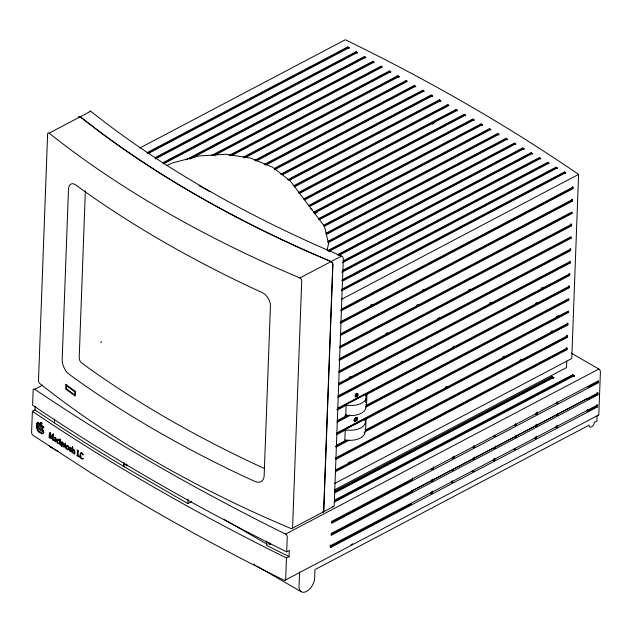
<?xml version="1.0" encoding="UTF-8"?>
<svg xmlns="http://www.w3.org/2000/svg" width="632" height="632" viewBox="0 0 632 632"><rect width="100%" height="100%" fill="white"/><g stroke="black" fill="none" stroke-linecap="round" stroke-linejoin="round"><path stroke-width="0.95" d="M35.108 406.416L34.981 409.923L32.382 411.29L31.6 432.375A2.323 1.296 65.8 0 0 33.046 435.322L91.087 472.997A2195.647 1211.141 2.1 0 0 262.88 569.63L283.839 580.121A2.323 1.493 58.3 0 0 285.696 579.078L286.47 557.993L289.077 556.618L289.298 550.48L286.699 551.855A2195.339 1210.975 2.1 0 1 32.603 405.159L33.156 390.221A2.323 1.296 65.8 0 1 34.744 389.296L42.605 385.157M124.014 463.051L123.888 466.558L115 461.226A2195.647 1211.141 2.1 0 1 54.518 422.958L54.368 419.261M85.352 190.817L79.19 358.083A4.069 2.141 67.9 0 0 81.236 362.578L88.472 367.927A1087.53 599.894 2.1 0 0 255.849 464.559L264.516 468.51M123.722 466.463L123.856 462.956M123.888 466.558L187.87 503.562L188.036 499.177M266.83 541.032L266.665 545.416L289.077 556.618M286.699 551.855L287.252 536.916A2.323 1.493 58.3 0 0 285.561 534.103L264.587 523.612A2195.647 1211.141 2.1 0 1 52.772 401.32L34.744 389.296M299.584 571.841L299.047 586.346A11.044 6.375 -60 0 0 306.512 591.441A11.044 6.375 -60 0 0 314.657 578.122L314.965 569.606L589.103 425.154A3.681 2.125 -60 0 0 591.591 426.853A3.681 2.125 -60 0 0 594.309 422.413L596.908 421.038L597.098 415.911M328.316 243.36L328.348 242.593L515.72 143.859L515.696 144.625M347.774 47.677L347.805 46.91L349.101 47.661L349.077 48.435L347.774 47.677L147.13 153.402M330.726 547.47L330.797 545.534L597.651 404.922L597.58 406.858L330.726 547.47L329.904 546.996L411.574 503.965L410.753 503.491M155.267 158.316L356.108 52.488L356.132 51.721L357.435 52.472L155.433 158.916M344.235 429.539L345.206 430.108L344.803 440.954L336.137 445.521M337.053 420.754L345.72 416.188L346.123 405.333L345.151 404.772L348.619 402.947M365.738 58.049L365.762 57.283L364.467 56.532L364.435 57.299L163.309 163.277M354.023 420.454L354.355 420.09L353.865 420.367M355.634 417.641L355.966 417.649M355.658 421.568L355.674 421.007L355.492 421.481M357.278 418.747L357.285 418.55M189.41 158.727L372.769 62.11L372.793 61.344L374.097 62.094L190.082 159.059M364.964 420.549L365.035 418.574L366.015 419.142L568.373 312.508L568.437 310.976L336.659 433.11M365.628 402.687L365.77 398.737M365.849 396.77L365.952 393.807L366.931 394.368L569.298 287.742L569.353 286.209L568.697 285.83L568.642 287.363L336.801 409.528M364.964 429.618L365.612 429.989L366.015 419.142M365.557 404.654L366.528 405.223L366.931 394.368M214.888 155.188L382.431 66.905L381.128 66.155L381.096 66.921L213.837 155.053M389.43 71.732L389.454 70.958L390.758 71.716L390.726 72.483L389.43 71.732L230.964 155.227M397.757 76.535L397.789 75.769L399.092 76.519L399.061 77.294L397.757 76.535L243.502 157.818M256.126 161.057L407.419 81.331L406.115 80.58L406.092 81.346L255.557 160.67M265.077 164.841L414.418 86.157L414.45 85.391L415.753 86.142L266.009 165.047M274.256 169.218L422.753 90.969L422.776 90.202L424.08 90.953L274.312 169.874M412.088 489.95L412.017 491.886L331.215 534.459M331.666 522.38L412.467 479.799L412.538 477.863M431.079 95.78L431.111 95.013L432.414 95.764L432.383 96.53L431.079 95.78L281.572 174.558M439.414 100.591L439.445 99.817L440.741 100.575L440.717 101.341L439.414 100.591L288.603 180.057M430.518 493.079L431.34 493.545L431.411 491.617M412.056 490.953L430.969 480.992L431.782 481.466L431.853 479.53M431.34 493.545L432.383 493L432.454 491.064M431.782 481.466L432.825 480.92L432.896 478.985M433.347 466.906L433.276 468.833L432.233 469.386L431.411 468.912M294.275 186.946L449.076 105.378L447.772 104.628L447.74 105.394L294.528 186.132M298.723 193.123L456.075 110.205L456.107 109.439L457.402 110.189L299.181 193.566M304.395 199.333L464.409 115.016L464.433 114.25L465.737 115L304.687 199.862M451.327 482.113L452.149 482.587L452.22 480.652M452.22 457.947L453.041 458.421L453.112 456.486M453.041 458.421L454.084 457.876L454.155 455.941M472.736 119.827L472.768 119.061L474.063 119.811L474.039 120.578L472.736 119.827L309.016 206.095M481.071 124.638L481.094 123.872L482.398 124.623L482.366 125.389L481.071 124.638L313.843 212.747L313.875 211.981L481.094 123.872M453.673 469.031L472.578 459.069L473.4 459.535L473.471 457.608M473.028 446.982L473.85 447.456L473.921 445.521M473.4 459.535L474.442 458.99L474.514 457.054M490.701 130.2L490.732 129.434L489.429 128.675L489.397 129.449L318.726 219.375M497.755 133.486L323.639 225.237L323.616 226.003L497.732 134.253L497.755 133.486L499.059 134.237L324.406 226.272M492.944 460.183L493.758 460.657L493.829 458.721M506.09 138.297L326.096 233.145L326.065 233.911L506.058 139.064L506.09 138.297L507.393 139.048L326.404 234.417M493.758 460.657L494.801 460.112L494.872 458.176M474.482 458.066L493.387 448.104L494.208 448.578L495.251 448.025L495.322 446.089M514.416 143.109L514.393 143.875L328.016 242.08L328.04 241.313L514.416 143.109L515.72 143.859M522.719 148.686L522.751 147.92L524.054 148.67L524.023 149.436L522.719 148.686L328.506 251.023M514.646 425.052L515.459 425.526L515.53 423.598M516.131 435.132L516.052 437.06L515.017 437.613L514.195 437.139L495.291 447.101M532.357 154.248L532.381 153.481L531.077 152.731L531.054 153.497L338.207 255.115M343.16 261.703L539.38 158.308L539.412 157.534L540.716 158.292L342.512 262.73M534.553 438.252L535.375 438.727L535.446 436.799M516.091 436.135L535.004 426.173L535.825 426.647L535.897 424.712M535.446 414.094L536.268 414.568L536.339 412.633M535.375 438.727L536.418 438.181L536.489 436.246M535.825 426.647L536.86 426.102L536.931 424.167M536.268 414.568L537.311 414.015L537.382 412.08M342.102 271.46L547.715 163.111L547.747 162.345L549.042 163.095L341.825 272.289M557.345 168.673L557.377 167.907L556.073 167.156L556.042 167.922L341.857 280.79M552.052 377.478L552.091 376.506L553.727 377.454L553.695 378.418L552.052 377.478L334.913 491.894M564.376 172.734L564.408 171.967L565.703 172.718L565.679 173.484L564.376 172.734L341.746 290.048M555.362 427.295L556.184 427.761L556.255 425.834M556.255 403.129L557.076 403.603L557.148 401.668M556.184 427.761L557.226 427.216L557.298 425.281M536.86 426.102L536.047 425.628L555.812 415.208L556.626 415.682L557.669 415.137L557.74 413.202M335.442 470.959L566.351 349.291L566.406 347.758L567.062 348.129L566.999 349.662L335.229 471.796M335.9 458.579L566.809 336.903L566.865 335.371L567.52 335.742L567.457 337.283L335.687 459.409M365.114 431.04L567.267 324.516L567.323 322.984M338.191 396.651L569.1 274.983L569.156 273.443L569.811 273.822L569.756 275.355L337.978 397.488M338.649 384.264L569.558 262.596L569.614 261.063M339.115 371.877L570.017 250.209L570.072 248.676L570.728 249.048L570.672 250.588L338.894 372.714M340.032 347.11L570.933 225.442L570.988 223.902L571.644 224.281L571.589 225.814L339.811 347.948M340.071 322.802L571.849 200.668L571.905 199.135M340.53 310.415L572.308 188.281L572.363 186.748L573.019 187.127L572.963 188.66L341.185 310.794M364.024 432.335L567.915 324.895L567.978 323.363L365.612 429.989M365.81 407.103L568.832 300.129L568.895 298.588L366.528 405.223M338.436 385.101L570.214 262.967L570.269 261.435L338.491 383.569M339.352 360.327L571.131 238.201L571.186 236.668L339.408 358.794M340.269 335.56L572.047 213.426L572.102 211.894L340.324 334.028M340.727 323.173L572.505 201.047L572.56 199.515L340.782 321.641M566.786 360.975L566.541 367.587L334.47 489.871M139.712 148.085L345.325 39.737A1851.033 1021.051 2.1 0 1 578.588 174.408L571.77 358.542L334.794 483.417M572.742 375.629L572.774 374.665L574.417 375.613L574.377 376.577L572.742 375.629L334.399 501.216M586.575 410.847L587.397 411.321L587.468 409.386M587.397 411.321L596.758 406.384L596.829 404.448M557.669 415.137L556.847 414.663L587.017 398.76L587.839 399.234L597.201 394.305L597.272 392.369M598.022 394.779L598.093 392.843L331.239 533.455L331.168 535.391L598.022 394.779L597.201 394.305M598.472 382.692L598.543 380.764L331.689 521.376L331.618 523.304L598.472 382.692L597.651 382.218L588.289 387.155L587.468 386.681M51.389 438.584C50.418 429.476 49.343 431.34 49.091 437.463C51.927 441.918 48.19 425.044 51.208 438.829C54.873 429.721 50.023 440.867 53.641 440.464C52.251 440.125 55.229 427.809 51.453 437.297M356.464 393.704L356.788 393.894A1.612 0.932 -60 0 1 357.823 394.716A1.612 0.932 -60 0 1 356.59 396.62L356.464 393.704A1.612 0.932 -60 0 1 356.748 393.61M356.59 396.62L356.788 393.894M39.002 422.816A3.105 1.872 62.2 0 0 37.185 423.282L36.925 427.011A5.427 3.263 62.2 0 0 37.169 428.03L37.351 428.614A10.499 6.32 62.2 0 0 37.707 429.57L37.73 429.618A10.08 6.067 62.2 0 0 38.038 430.329A3.16 1.904 62.2 0 0 38.915 431.522A1.169 0.703 62.2 0 0 39.445 431.822A3.911 2.354 62.2 0 1 40.772 432.193L40.851 432.241A3.247 1.951 62.2 0 1 41.846 433.157L41.87 433.181A1.343 0.814 62.2 0 0 42.873 433.481A7.789 4.693 62.2 0 0 43.339 433.141M327.021 250.233L328.593 243.644L324.493 226.39L290.349 181.052L272.534 167.164L250.556 158.071L225.585 154.263L198.969 155.946L172.165 163.024L166.872 165.521M354.386 418.597L354.765 418.842L354.505 418.4M356.843 417.618L357.08 417.223L356.954 417.689M354.552 421.615L354.686 421.149L354.283 421.449M356.969 420.343L356.701 419.901L357.088 420.146M100.757 342.615L101.594 341.659M49.083 133.186L65.546 145.929A1103.346 608.616 2.1 0 0 277.574 268.339L299.892 277.993A2.331 1.588 54.1 0 1 301.717 280.75L292.584 527.293A2.331 1.588 54.1 0 1 290.625 528.407L268.308 518.761A1103.346 608.616 2.1 0 1 56.28 396.343L39.816 383.608A2.331 1.185 69.1 0 1 38.489 380.59L47.613 134.047A2.331 1.185 69.1 0 1 49.083 133.194L90.692 111.264L107.156 123.998A1103.346 608.616 2.1 0 0 319.192 246.417L341.509 256.063A2.331 1.588 54.1 0 1 343.326 258.82L334.202 505.371A2.331 1.588 54.1 0 1 332.487 506.572M147.161 152.636L347.805 46.91M148.299 153.473L349.101 47.661M155.298 157.55L356.132 51.721M162.471 162.969L364.467 56.532M163.641 163.791L365.762 57.283M185.942 159.801L372.793 61.344M211.246 155.662L381.128 66.155M229.25 155.377L389.454 70.958M231.383 155.693L390.758 71.716M243.525 157.052L397.789 75.769M244.932 157.747L399.092 76.519M254.712 160.362L406.115 80.58M264.231 164.533L414.45 85.391M274.28 168.444L422.776 90.202M280.734 174.25L431.111 95.013M282.607 174.701L432.414 95.764M287.757 179.749L439.445 99.817M289.219 180.412L440.741 100.575M293.683 185.824L447.772 104.628M298.754 192.357L456.107 109.439M432.162 124.243L433.908 123.327M303.55 199.025L464.433 114.25M308.179 205.787L472.768 119.061M309.309 206.625L474.063 119.811M314.633 213.016L482.398 124.623M314.61 213.782L317.217 212.415M318.757 218.609L489.429 128.675M319.523 219.644L490.732 129.434M327.668 250.714L522.751 147.92M329.011 251.441L524.054 148.67M337.362 254.807L531.077 152.731M338.981 255.383L532.381 153.481M299.892 277.993L341.509 256.063M343.192 260.929L539.412 157.534M41.941 423.835A2.978 1.793 62.2 0 1 40.732 423.764L40.124 424.08A2.978 1.659 65.8 0 1 41.973 422.713A2.978 1.659 65.8 0 1 40.124 424.08M343.002 270.227L547.747 162.345M341.888 280.016L556.073 167.156M342.568 281.098L557.377 167.907M341.77 289.274L564.408 171.967M341.509 290.854L565.703 172.718M341.604 299.284L578.588 174.408M341.24 309.253L573.019 187.127M370.628 305.193L372.367 304.276M422.453 290.033L424.191 289.116M340.49 334.723L571.391 213.055L572.047 213.426M416.764 305.169L418.502 304.253M339.866 346.415L571.644 224.281M385.804 333.625L387.55 332.709M468.589 290.009L470.327 289.093M338.697 359.956L570.475 237.822L571.131 238.201M437.628 318.465L439.374 317.548M338.95 371.182L570.728 249.048M349.164 377.225L350.91 376.301M489.452 303.297L491.198 302.38M400.988 362.057L402.734 361.141M541.276 288.137L543.014 287.22M338.033 395.948L569.811 273.822M452.812 346.897L454.55 345.981M535.588 303.281L537.334 302.357M337.575 408.335L569.353 286.209M352.948 400.656L360.753 396.548M362.492 395.632L365.091 394.265M337.456 409.899L346.123 405.333M346.81 414.892L345.072 415.809L345.72 416.188M337.275 421.418L349.48 414.995M366.031 406.265L568.184 299.75L568.832 300.129M337.061 422.255L350.128 415.366M187.87 503.562L191.701 501.539M416.172 390.489L417.91 389.573M556.452 316.569L558.198 315.652M345.096 429.081L346.834 428.172M348.564 427.256L365.035 418.574M336.753 433.836L567.726 312.137L568.373 312.508M336.54 434.674L345.206 430.108M445.212 387.329L446.958 386.413M502.78 356.993L504.526 356.077M550.749 331.721L552.494 330.797M335.489 446.65L347.687 440.22M336.145 447.029L349.212 440.141M519.812 360.161L521.558 359.245M335.742 457.876L567.52 335.742M348.572 462.537L350.318 461.621M335.284 470.263L567.062 348.129M334.944 490.93L552.091 376.506M334.842 492.794L553.727 377.454M334.439 500.252L572.774 374.665M334.328 502.116L574.417 375.613M291.984 528.423L322.976 512.094M323.142 512.007L333.593 506.493M285.561 534.103L598.828 369.033A2.323 1.398 62.2 0 1 600.4 371.908L598.844 414.063A2.323 1.398 62.2 0 1 597.556 415.232M473.85 447.456L474.885 446.911L474.071 446.437M515.459 425.526L516.502 424.981L515.68 424.507M557.076 403.603L558.119 403.05M432.865 479.988L451.769 470.026L452.591 470.5L453.634 469.955M452.149 482.587L453.183 482.034M473.992 471.069L472.957 471.622L472.136 471.148M515.609 449.147L514.567 449.692L513.745 449.218M351.068 544.713L352.814 543.789M285.127 580.184L598.307 415.153M54.376 422.863L34.981 409.923M198.993 185.603L209.958 191.67M356.108 52.488L357.404 53.238M372.769 62.11L374.065 62.86M414.418 86.157L415.722 86.908M422.753 90.969L424.056 91.719M456.075 110.205L457.378 110.956M464.409 115.016L465.705 115.767M497.732 134.253L499.027 135.011M506.058 139.064L507.362 139.814M539.38 158.308L540.684 159.059M547.715 163.111L549.018 163.862M572.308 188.281L572.963 188.66M571.849 200.668L572.505 201.047M570.933 225.442L571.589 225.814M570.017 250.209L570.672 250.588M569.558 262.596L570.214 262.967M569.1 274.983L569.756 275.355M568.642 287.363L569.298 287.742M567.267 324.516L567.915 324.895M566.809 336.903L567.457 337.283M566.351 349.291L566.999 349.662M571.336 353.154L598.828 369.033M596.758 406.384L597.58 406.858M536.489 413.541L537.311 414.015M556.405 426.742L557.226 427.216M535.596 437.707L536.418 438.181M494.872 435.472L495.693 435.946L494.659 436.491L493.837 436.017M494.429 447.551L495.251 448.025M493.979 459.638L494.801 460.112M473.621 458.516L474.442 458.99M453.263 457.402L454.084 457.876M432.004 480.446L432.825 480.92M411.645 479.325L412.467 479.799M431.561 492.526L432.383 493M329.975 545.068L330.797 545.534M223.854 519.259L267.115 544.239M37.185 423.282L43.987 427.208A2.97 1.785 62.2 0 0 43.347 427.959L36.854 424.38M36.774 425.628L42.47 428.915M36.925 427.011L43.181 430.621M37.328 428.536L43.964 432.359A7.789 4.693 62.2 0 1 43.853 432.533M50.284 446.848L57.962 451.28M253.321 564.068L255.028 565.055M256.734 566.043L301.093 591.655M310.462 208.592L312.485 210.101M78.7 117.236A2.338 1.201 62.1 0 1 80.13 116.833L96.593 129.568A1103.346 608.616 2.1 0 0 308.621 251.978L330.939 261.632A2.338 1.406 54.6 0 1 332.756 264.381L323.631 510.933A2.338 1.604 62.4 0 1 322.581 512.228M78.866 117.149A2.338 1.201 62.1 0 1 80.288 116.746L96.751 129.481A1103.346 608.616 2.1 0 0 308.787 251.899L331.105 261.545A2.338 1.406 54.6 0 1 332.922 264.295L323.797 510.846A2.338 1.604 62.4 0 1 322.747 512.141M89.365 111.461A2.331 1.185 69.1 0 1 90.692 111.272M356.195 417.562A1.841 1.067 -60 0 1 356.796 418.542M356.369 419.83A1.841 1.067 -60 0 1 355.437 420.762M354.252 419.498A1.841 1.067 -60 0 1 354.615 418.629M354.892 418.242A1.841 1.067 -60 0 1 355.208 417.926M356.1 417.768A1.612 0.932 -60 0 1 356.63 418.629M356.014 420.09A1.612 0.932 -60 0 1 355.445 420.572M354.41 419.466A1.612 0.932 -60 0 1 354.726 418.708M357.428 395.316A1.841 1.067 -60 0 1 355.618 396.73M355.366 396.612A1.841 1.067 -60 0 1 355.137 395.261M355.524 394.4A1.841 1.067 -60 0 1 355.808 394.02M356.14 393.72A1.841 1.067 -60 0 1 356.803 393.396M357.293 395.284A1.612 0.932 -60 0 1 356.266 396.438M365.62 394.36A16.14 8.903 2.1 0 1 361.615 403.184A16.14 8.903 2.1 0 1 345.459 404.986M365.849 406.036A16.14 8.903 2.1 0 1 345.088 415.066M365.012 432.414A16.14 8.903 2.1 0 1 345.104 440.006M286.478 557.985A2195.284 1210.944 2.1 0 1 32.382 411.29M51.848 447.456A11.044 6.375 -60 0 1 49.114 445.592M40.732 423.764A2.978 1.793 62.2 0 1 41.151 422.508M270.828 544.002A0.924 0.553 62.2 0 1 270.109 543.22M269.951 543.251A0.924 0.593 58.3 0 1 270.117 544.492A0.924 0.593 58.3 0 1 269.066 544.041L268.892 543.607A0.924 0.593 58.3 0 1 269.603 542.975M127.016 464.749A0.924 0.545 63.2 0 1 126.977 465.839A0.924 0.545 63.2 0 1 126.076 465.294A0.924 0.545 63.2 0 1 126.116 464.212M126.408 464.18A0.924 0.545 63.2 0 1 126.74 464.378M41.396 424.554A1.888 1.138 62.2 0 1 40.653 424.23M55.45 439.801C55.6 442.692 53.728 439.201 55.45 439.801M55.49 438.576L55.45 439.351L54.091 439.777C55.039 443.135 57.939 442.795 55.79 437.818A2.078 1.177 65.2 0 0 54.897 437.297L54.186 437.565C53.807 439.279 55.821 436.404 55.49 438.576M68.477 189.395L62.189 359.355A11.447 6.028 67.9 0 0 68.88 374.057L75.919 379.216A1103.346 608.616 2.1 0 0 245.737 477.255L254.759 481.371A11.447 7.647 55.7 0 0 264.137 475.943L270.425 305.983A11.447 7.647 55.7 0 0 261.751 292.332L252.729 288.216A1103.346 608.616 2.1 0 1 82.918 190.169L75.872 185.01A11.447 6.028 67.9 0 0 68.477 189.395M59.724 441.673L59.321 444.272L60.601 445.11L60.301 440.67L59.455 440.931L59.724 441.673M61.328 442.716C61.217 454.345 63.208 433.56 62.742 446.5C66.352 449.407 61.62 438.687 61.328 442.716M65.91 384.493L65.744 389.091L75.295 396.09L75.469 391.485L65.91 384.493M66.447 385.67L66.336 388.743L74.758 394.913L74.876 391.84L66.447 385.67M64.598 446.326C67.031 453.981 64.962 436.214 64.598 446.326M69.528 450.308L70.318 451.603L71.384 451.43L70.215 447.693L71.282 448.918L71.392 448.151L70.263 447.251L69.662 448.42L70.808 451.453L69.662 449.676L69.528 450.308M72.348 447.424C72.19 449.123 71.219 453.981 72.893 452.741C72.009 446.587 75.674 451.643 73.565 453.484C75.84 456.13 74.979 450.016 73.589 449.32C72.561 450.324 72.688 444.541 72.348 447.424M77.475 450.877L77.309 455.238L76.812 455.514L79.474 457.22L79.632 455.972L78.842 456.438A1.272 0.727 64.5 0 1 78.218 456.13L78.123 451.295L78.652 451.035L77.064 449.929L77.475 450.877M83.266 458.484C78.384 461.7 79.869 446.777 83.203 454.977C79.774 448.586 80.09 461.297 83.266 458.484M42.439 428.765L43.426 432.035A7.782 4.337 65.8 0 1 42.083 433.9A1.351 0.75 65.8 0 1 41.151 433.56A3.263 1.817 65.8 0 0 40.211 432.58L40.132 432.525A3.926 2.188 65.8 0 0 38.9 432.106A1.177 0.656 65.8 0 1 38.418 431.782A3.168 1.762 65.8 0 1 37.612 430.558A10.088 5.617 65.8 0 1 37.32 429.831L37.304 429.784A10.499 5.846 65.8 0 1 36.98 428.812L36.814 428.227A5.412 3.018 65.8 0 1 36.585 427.185L36.711 423.748A3.121 1.738 65.8 0 1 39.666 424.135A1.904 1.059 65.8 0 0 40.827 424.909A3.042 1.698 65.8 0 1 43.268 427.192L43.418 427.58A2.97 1.651 65.8 0 0 42.534 428.385L42.439 428.765M56.777 440.141L57.236 442.763A1.801 1.019 65.2 0 0 57.986 443.585C60.633 444.027 55.371 441.642 57.654 439.698C61.193 443.451 57.844 436.696 56.777 440.141M66.257 446.279C66.155 453.46 72.49 448.135 67.182 445.315A2.094 1.185 65.2 0 0 66.494 445.631L66.257 446.279M66.937 446.303C66.731 447.243 66.794 450.079 68.28 449.542L68.525 447.496L67.956 445.955A1.074 0.608 65.2 0 0 67.403 445.686L66.937 446.303M59.929 439.003L60.245 440.03L59.929 439.003M364.704 419.135L344.543 429.752A16.14 8.903 2.1 0 0 360.698 427.951A16.14 8.903 2.1 0 0 364.704 419.135M356.1 420.722A1.841 1.067 -60 0 0 356.78 417.847A1.841 1.067 -60 0 0 354.576 419.688A1.841 1.067 -60 0 0 356.1 420.722M356.061 420.557A1.612 0.932 -60 0 0 356.653 418.044A1.612 0.932 -60 0 0 354.734 419.648A1.612 0.932 -60 0 0 356.061 420.557M356.914 396.604A1.841 1.067 -60 0 0 357.688 393.712A1.841 1.067 -60 0 0 355.461 395.45A1.841 1.067 -60 0 0 356.914 396.604"/></g></svg>
